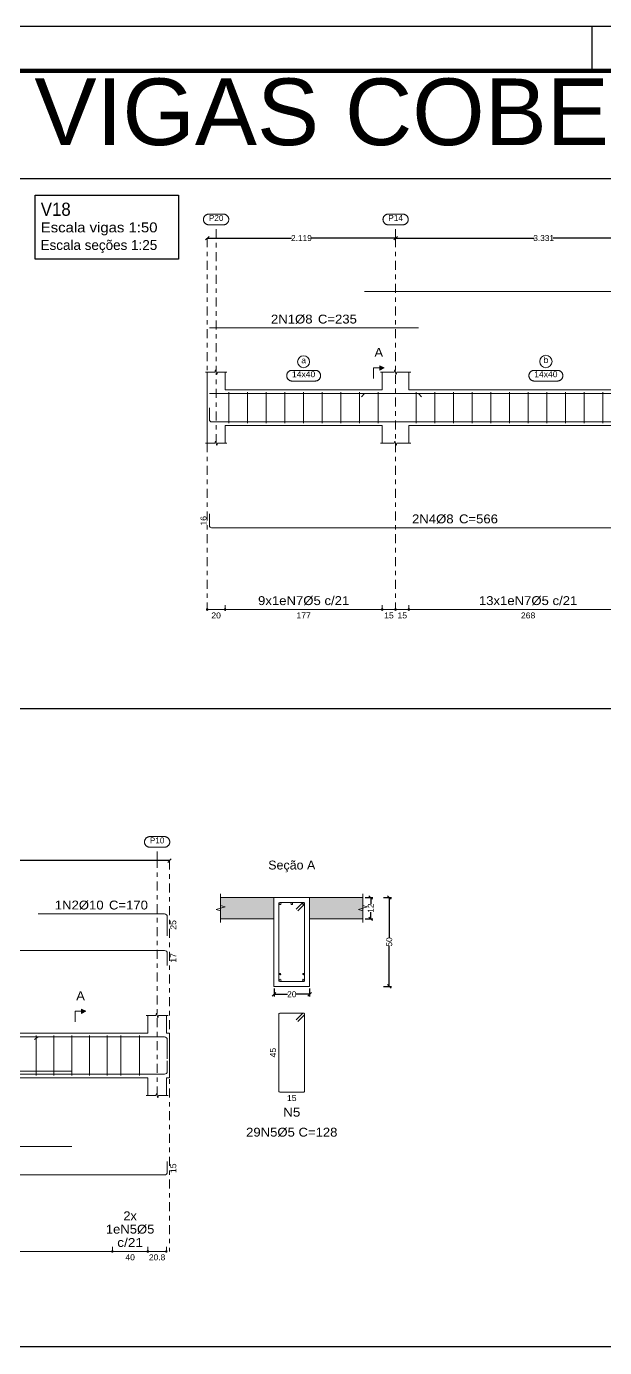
# Model space of a CAD drawing. Header units: centimetres. Extents: x 3194 to 3278, y -951 to -517.
# Drawn here: x 3228.69 to 3241.7, y -921.48 to -891.76 of the extents above; entities that cross this region are included whole.
import ezdxf
from ezdxf.enums import TextEntityAlignment as Align

# ---------------------------------------------------------------- set-up
doc = ezdxf.new("R2010")
doc.units = ezdxf.units.CM
doc.linetypes.add('CYPE_RAYAPUNTO', pattern=[0.4125, 0.2025, -0.105, 0, -0.105])
for name, color, linetype, lineweight in [('ARM_LONGITUDINAL_Ø10', 33, 'Continuous', 9), ('ARM_LONGITUDINAL_Ø12_5', 34, 'Continuous', 9), ('ARM_LONGITUDINAL_Ø8', 32, 'Continuous', 9), ('ARM_TRANSVERSAL_Ø5', 120, 'Continuous', 9), ('ELE_ARM_TRANS_TXT_EST', 7, 'Continuous', 9), ('ELE_CONT_NOS', 7, 'Continuous', 9), ('ELE_CONT_VIG_CONCRETO', 7, 'Continuous', 9), ('ELE_COT_COMPRIMENTO_PROJETADO', 8, 'Continuous', 0), ('ELE_COT_COT_ANCORAGENS', 8, 'Continuous', 0), ('ELE_COT_COT_EST', 8, 'Continuous', 0), ('ELE_COT_COT_LIN_APOIOS', 8, 'CYPE_RAYAPUNTO', 0), ('ELE_COT_TEXTOS_ESTRIBOS', 8, 'Continuous', 0), ('ELE_REF_COT_LIN_AUX_COTA', 8, 'CYPE_RAYAPUNTO', 9), ('ELE_REF_LINHAS_MARCAS_PLANTA', 8, 'Continuous', 9), ('ELE_REF_MARCAS_PLANTA', 8, 'Continuous', 9), ('ELE_REF_REF_ESCALA', 3, 'Continuous', 9), ('ELE_REF_REF_NOME', 8, 'Continuous', 9), ('ELE_REF_REF_REFERENCIA', 8, 'Continuous', 9), ('ELE_REF_TEXTO_REF_NOME', 8, 'Continuous', 9), ('ELE_REF_TEXTO_REF_REFERENCIA', 8, 'Continuous', 9), ('POR_ARM_LONG_ARM_TEXTOS', 7, 'Continuous', 9), ('POR_ARM_LONG_TXT_COMP', 7, 'Continuous', 9), ('SEC_CONT_LAJES_CORTE', 8, 'Continuous', 9), ('SEC_CONT_VIG_CONCRETO_CORTE', 7, 'Continuous', 9), ('SEC_COTAS_SEC_DIM_VIGA', 8, 'Continuous', 0), ('SEC_COTAS_TEXTOS_DETALHE_ESTRIBOS', 8, 'Continuous', 0), ('SEC_REF_TXT_NOMES', 2, 'Continuous', 9), ('SEC_REF_TXT_POSICOES_ARM_ESTRIBOS', 7, 'Continuous', 9)]:
    doc.layers.add(name, color=color, linetype=linetype, lineweight=lineweight)
doc.layers.add('ARQ-FOLHA', color=7, linetype='Continuous')
doc.layers.add('COTA CYPE', color=31, linetype='Continuous')
doc.styles.add('CYPETXT', font='arial.ttf', dxfattribs={"height": 0.2})
doc.styles.add('CYPETXT_0.2', font='arial.ttf', dxfattribs={"height": 0.133333})
doc.styles.add('TQS_ARIAL', font='arial.ttf')
doc.dimstyles.new('cype_oblique', dxfattribs={"dimtxt": 0.18, "dimasz": 0.18, "dimexe": 0.05, "dimexo": 0.05, "dimgap": 0, "dimtad": 0, "dimdec": 4, "dimzin": 0, "dimdsep": 46, "dimtxsty": 'CYPETXT_0.2', "dimblk": 'OBLIQUE', "dimtsz": 0.04, "dimcen": 0.09, "dimadec": 0, "dimazin": 0, "dimtfac": 1, "dimtdec": 4, "dimtofl": 0, "dimtmove": 2, "dimatfit": 3, "dimfxl": 1, "dimtolj": 1, "dimtzin": 0, "dimarcsym": 0})

# ---------------------------------------------------------------- blocks, each defined once
blk = doc.blocks.new('*D1571')
at = {"layer": 'Defpoints', "color": 0, "transparency": 16777216}
for p in [(3232.756, -896.526), (3232.756, -896.526), (3236.994, -896.526)]:
    blk.add_point(p, dxfattribs=at)
at = {"layer": 'ELE_COT_COMPRIMENTO_PROJETADO', "color": 0, "lineweight": -2, "transparency": 16777216}
for p, q in [((3232.716, -896.566), (3232.796, -896.486)), ((3232.756, -896.526), (3234.649, -896.526)), ((3236.994, -896.526), (3235.101, -896.526)), ((3236.954, -896.566), (3237.034, -896.486))]:
    blk.add_line(p, q, dxfattribs=at)
at = {"layer": 'ELE_COT_COMPRIMENTO_PROJETADO', "color": 0, "transparency": 16777216, "insert": (3234.875, -896.526), "char_height": 0.1333, "attachment_point": 5, "style": 'CYPETXT_0.2'}
blk.add_mtext('\\A1;2.119', dxfattribs=at)
blk = doc.blocks.new('_OBLIQUE')
at = {"color": 0, "linetype": 'ByBlock'}
blk.add_line((-0.5, -0.5), (0.5, 0.5), dxfattribs=at)
blk = doc.blocks.new('*D1572')
at = {"layer": 'Defpoints', "color": 0, "transparency": 16777216}
for p in [(3236.994, -896.526), (3236.994, -896.526), (3243.656, -896.526)]:
    blk.add_point(p, dxfattribs=at)
at = {"layer": 'ELE_COT_COMPRIMENTO_PROJETADO', "color": 0, "lineweight": -2, "transparency": 16777216}
for p, q in [((3236.954, -896.566), (3237.034, -896.486)), ((3236.994, -896.526), (3240.113, -896.526)), ((3243.656, -896.526), (3240.537, -896.526)), ((3243.616, -896.566), (3243.696, -896.486))]:
    blk.add_line(p, q, dxfattribs=at)
at = {"layer": 'ELE_COT_COMPRIMENTO_PROJETADO', "color": 0, "transparency": 16777216, "insert": (3240.325, -896.526), "char_height": 0.1333, "attachment_point": 5, "style": 'CYPETXT_0.2'}
blk.add_mtext('\\A1;3.331', dxfattribs=at)
blk = doc.blocks.new('*D1502')
at = {"layer": 'Defpoints', "color": 0, "transparency": 16777216}
for p in [(3234.258, -913.359), (3235.058, -913.359), (3235.058, -913.537)]:
    blk.add_point(p, dxfattribs=at)
at = {"layer": 'SEC_COTAS_SEC_DIM_VIGA', "color": 0, "lineweight": -2, "transparency": 16777216}
for p, q in [((3234.218, -913.577), (3234.298, -913.497)), ((3234.258, -913.409), (3234.258, -913.587)), ((3234.258, -913.537), (3234.561, -913.537)), ((3235.058, -913.537), (3234.754, -913.537)), ((3235.018, -913.577), (3235.098, -913.497)), ((3235.058, -913.409), (3235.058, -913.587))]:
    blk.add_line(p, q, dxfattribs=at)
at = {"layer": 'SEC_COTAS_SEC_DIM_VIGA', "color": 0, "transparency": 16777216, "insert": (3234.658, -913.537), "char_height": 0.1333, "attachment_point": 5, "style": 'CYPETXT_0.2'}
blk.add_mtext('\\A1;20', dxfattribs=at)
blk = doc.blocks.new('*D1503')
at = {"layer": 'Defpoints', "color": 0, "transparency": 16777216}
for p in [(3236.258, -911.359), (3236.435, -911.359), (3236.258, -911.839)]:
    blk.add_point(p, dxfattribs=at)
at = {"layer": 'SEC_COTAS_SEC_DIM_VIGA', "color": 0, "lineweight": -2, "transparency": 16777216}
for p, q in [((3236.308, -911.359), (3236.485, -911.359)), ((3236.475, -911.399), (3236.395, -911.319)), ((3236.435, -911.359), (3236.435, -911.511)), ((3236.475, -911.879), (3236.395, -911.799)), ((3236.435, -911.839), (3236.435, -911.688)), ((3236.308, -911.839), (3236.485, -911.839))]:
    blk.add_line(p, q, dxfattribs=at)
at = {"layer": 'SEC_COTAS_SEC_DIM_VIGA', "color": 0, "transparency": 16777216, "insert": (3236.435, -911.599), "char_height": 0.1333, "attachment_point": 5, "rotation": 90, "style": 'CYPETXT_0.2'}
blk.add_mtext('\\A1;12', dxfattribs=at)
blk = doc.blocks.new('*D1504')
at = {"layer": 'Defpoints', "color": 0, "transparency": 16777216}
for p in [(3236.674, -911.359), (3236.851, -911.359), (3236.674, -913.359)]:
    blk.add_point(p, dxfattribs=at)
at = {"layer": 'SEC_COTAS_SEC_DIM_VIGA', "color": 0, "lineweight": -2, "transparency": 16777216}
for p, q in [((3236.724, -911.359), (3236.901, -911.359)), ((3236.891, -911.399), (3236.811, -911.319)), ((3236.851, -911.359), (3236.851, -912.264)), ((3236.851, -913.359), (3236.851, -912.455)), ((3236.724, -913.359), (3236.901, -913.359)), ((3236.891, -913.399), (3236.811, -913.319))]:
    blk.add_line(p, q, dxfattribs=at)
at = {"layer": 'SEC_COTAS_SEC_DIM_VIGA', "color": 0, "transparency": 16777216, "insert": (3236.851, -912.359), "char_height": 0.1333, "attachment_point": 5, "rotation": 90, "style": 'CYPETXT_0.2'}
blk.add_mtext('\\A1;50', dxfattribs=at)
blk = doc.blocks.new('*D1505')
at = {"layer": 'Defpoints', "color": 0, "transparency": 16777216}
for p in [(3219.386, -910.529), (3219.386, -910.529), (3231.908, -910.529)]:
    blk.add_point(p, dxfattribs=at)
at = {"layer": 'ELE_COT_COMPRIMENTO_PROJETADO', "color": 0, "lineweight": -2, "transparency": 16777216}
for p, q in [((3219.346, -910.569), (3219.426, -910.489)), ((3219.386, -910.529), (3225.434, -910.529)), ((3231.908, -910.529), (3225.859, -910.529)), ((3231.868, -910.569), (3231.948, -910.489))]:
    blk.add_line(p, q, dxfattribs=at)
at = {"layer": 'ELE_COT_COMPRIMENTO_PROJETADO', "color": 0, "transparency": 16777216, "insert": (3225.647, -910.529), "char_height": 0.1333, "attachment_point": 5, "style": 'CYPETXT_0.2'}
blk.add_mtext('\\A1;6.261', dxfattribs=at)
blk = doc.blocks.new('FOLHA A1')
at = {"layer": 'ARQ-FOLHA'}
for p, q in [((841, 0), (0, 0)), ((471, -10), (471, 0))]:
    blk.add_line(p, q, dxfattribs=at)
at = {"layer": 'ARQ-FOLHA', "const_width": 1}
blk.add_lwpolyline([(25, -10), (25, -584), (831, -584), (831, -10), (25, -10)], dxfattribs=at)

msp = doc.modelspace()

# ---------------------------------------------------------------- hatches: boundary and pattern name
at = {"layer": 'ELE_REF_LINHAS_MARCAS_PLANTA'}
for points in [[(3236.6389, -899.49401), (3236.6389, -899.39801), (3236.7349, -899.44601)], [(3229.92961, -913.96807), (3229.92961, -913.87207), (3230.02561, -913.92007)]]:
    msp.add_hatch(color=256, dxfattribs=at).paths.add_polyline_path(points)
at = {"layer": 'SEC_CONT_LAJES_CORTE', "true_color": 0xdad7d3}
for points in [[(3233.05758, -911.35928), (3234.25758, -911.35928), (3234.25758, -911.83928), (3233.05758, -911.83928)], [(3236.25758, -911.35928), (3235.05758, -911.35928), (3235.05758, -911.83928), (3236.25758, -911.83928)]]:
    msp.add_hatch(color=254, dxfattribs=at).paths.add_polyline_path(points)

# ---------------------------------------------------------------- linework, layer by layer
for p, q in [((3196.8194, -895.1876), (3259.9194, -895.1876)), ((3259.9194, -907.11283), (3196.8194, -907.11283)), ((3196.8194, -921.46367), (3259.9194, -921.46367))]:
    msp.add_line(p, q)
at = {"layer": 'ARM_LONGITUDINAL_Ø10'}
msp.add_line((3228.95049, -914.49707), (3228.86895, -914.55497), dxfattribs=at)
for points in [[(3231.85757, -912.2222), (3231.85757, -911.78928), (3231.853, -911.76632), (3231.83999, -911.74685), (3231.82053, -911.73385), (3231.79757, -911.72928), (3228.95049, -911.72928)], [(3231.85757, -912.88546), (3231.85757, -912.61203), (3231.853, -912.58907), (3231.83999, -912.5696), (3231.82053, -912.55659), (3231.79757, -912.55203), (3219.49608, -912.55203), (3219.47312, -912.55659), (3219.45365, -912.5696), (3219.44064, -912.58907), (3219.43608, -912.61203), (3219.43608, -913.15203)], [(3231.85757, -914.83051), (3231.85757, -914.55707), (3231.853, -914.53411), (3231.83999, -914.51465), (3231.82053, -914.50164), (3231.79757, -914.49707), (3219.49608, -914.49707), (3219.47312, -914.50164), (3219.45365, -914.51465), (3219.44064, -914.53411), (3219.43608, -914.55707), (3219.43608, -915.09707)], [(3231.85757, -914.99), (3231.85757, -914.55707), (3231.853, -914.53411), (3231.83999, -914.51465), (3231.82053, -914.50164), (3231.79757, -914.49707), (3228.95049, -914.49707)], [(3231.85757, -915.03307), (3231.85757, -915.27307), (3231.853, -915.29603), (3231.83999, -915.3155), (3231.82053, -915.32851), (3231.79757, -915.33307), (3219.49608, -915.33307), (3219.47312, -915.32851), (3219.45365, -915.3155), (3219.44064, -915.29603), (3219.43608, -915.27307), (3219.43608, -915.03307)], [(3231.85757, -917.30007), (3231.85757, -917.54007), (3231.853, -917.56303), (3231.83999, -917.5825), (3231.82053, -917.59551), (3231.79757, -917.60007), (3219.49608, -917.60007), (3219.47312, -917.59551), (3219.45365, -917.5825), (3219.44064, -917.56303), (3219.43608, -917.54007), (3219.43608, -917.30007)]]:
    msp.add_lwpolyline(points, dxfattribs=at)
for centre in [(3234.39758, -911.49928), (3234.65758, -911.49928), (3234.91758, -911.49928), (3234.39758, -913.21928), (3234.91758, -913.21928)]:
    msp.add_circle(centre, 0.02, dxfattribs=at)
at = {"layer": 'ARM_LONGITUDINAL_Ø12_5'}
msp.add_line((3236.29581, -900.02301), (3236.2251, -900.09372), dxfattribs=at)
for points in [[(3253.69581, -897.72588), (3236.29581, -897.72588)], [(3253.69581, -900.02301), (3236.29581, -900.02301)]]:
    msp.add_lwpolyline(points, dxfattribs=at)
at = {"layer": 'ARM_LONGITUDINAL_Ø8'}
msp.add_line((3237.50581, -900.02301), (3237.57652, -900.09372), dxfattribs=at)
for points in [[(3232.80581, -898.54726), (3237.50581, -898.54726)], [(3232.80581, -900.02301), (3237.50581, -900.02301)], [(3232.80581, -900.34472), (3232.80581, -900.61101), (3232.80947, -900.62938), (3232.81987, -900.64495), (3232.83544, -900.65535), (3232.85381, -900.65901), (3243.80581, -900.65901)], [(3232.80581, -902.72784), (3232.80581, -902.99413), (3232.80947, -903.01249), (3232.81987, -903.02807), (3232.83544, -903.03847), (3232.85381, -903.04213), (3243.80581, -903.04213)], [(3221.70651, -915.26707), (3229.70651, -915.26707)], [(3221.70651, -916.96007), (3229.70651, -916.96007)]]:
    msp.add_lwpolyline(points, dxfattribs=at)
for centre in [(3234.39358, -913.08328), (3234.92158, -913.08328)]:
    msp.add_circle(centre, 0.016, dxfattribs=at)
at = {"layer": 'ARM_TRANSVERSAL_Ø5'}
for p, q in [((3233.2449, -899.99101), (3233.2449, -900.69101)), ((3233.6649, -899.99101), (3233.6649, -900.69101)), ((3234.0849, -899.99101), (3234.0849, -900.69101)), ((3234.5049, -899.99101), (3234.5049, -900.69101)), ((3234.9249, -899.99101), (3234.9249, -900.69101)), ((3235.3449, -899.99101), (3235.3449, -900.69101)), ((3235.7649, -899.99101), (3235.7649, -900.69101)), ((3236.1849, -899.99101), (3236.1849, -900.69101)), ((3236.6049, -899.99101), (3236.6049, -900.69101)), ((3237.4549, -899.99101), (3237.4549, -900.69101)), ((3237.8749, -899.99101), (3237.8749, -900.69101)), ((3238.2949, -899.99101), (3238.2949, -900.69101)), ((3238.7149, -899.99101), (3238.7149, -900.69101)), ((3239.1349, -899.99101), (3239.1349, -900.69101)), ((3239.5549, -899.99101), (3239.5549, -900.69101)), ((3239.9749, -899.99101), (3239.9749, -900.69101)), ((3240.3949, -899.99101), (3240.3949, -900.69101)), ((3240.8149, -899.99101), (3240.8149, -900.69101)), ((3241.2349, -899.99101), (3241.2349, -900.69101)), ((3241.6549, -899.99101), (3241.6549, -900.69101)), ((3228.90651, -914.46507), (3228.90651, -915.36507)), ((3229.30651, -914.46507), (3229.30651, -915.36507)), ((3229.70651, -914.46507), (3229.70651, -915.36507)), ((3230.10651, -914.46507), (3230.10651, -915.36507)), ((3230.50651, -914.46507), (3230.50651, -915.36507)), ((3230.81074, -914.46507), (3230.81074, -915.36507)), ((3231.23074, -914.46507), (3231.23074, -915.36507))]:
    msp.add_line(p, q, dxfattribs=at)
for points in [[(3234.79737, -911.66191), (3234.93879, -911.52049), (3234.94252, -911.51595), (3234.94529, -911.51076), (3234.947, -911.50513), (3234.94758, -911.49928), (3234.947, -911.49343), (3234.94529, -911.4878), (3234.94252, -911.48261), (3234.93879, -911.47807), (3234.93424, -911.47434), (3234.92906, -911.47156), (3234.92343, -911.46986), (3234.91758, -911.46928), (3234.39758, -911.46928), (3234.38609, -911.47156), (3234.37636, -911.47807), (3234.36986, -911.4878), (3234.36758, -911.49928), (3234.36758, -913.21928), (3234.36986, -913.23076), (3234.37636, -913.24049), (3234.38609, -913.247), (3234.39758, -913.24928), (3234.91758, -913.24928), (3234.92906, -913.247), (3234.93879, -913.24049), (3234.94529, -913.23076), (3234.94758, -913.21928), (3234.94758, -911.49928), (3234.947, -911.49343), (3234.94529, -911.4878), (3234.94252, -911.48261), (3234.93879, -911.47807), (3234.93424, -911.47434), (3234.92906, -911.47156), (3234.92343, -911.46986), (3234.91758, -911.46928), (3234.91288, -911.46965), (3234.9083, -911.47075), (3234.90396, -911.47255), (3234.89994, -911.47501), (3234.89636, -911.47807), (3234.75494, -911.61949)], [(3234.79737, -914.15125), (3234.93879, -914.00983), (3234.94252, -914.00528), (3234.94529, -914.00009), (3234.947, -913.99447), (3234.94758, -913.98861), (3234.947, -913.98276), (3234.94529, -913.97713), (3234.94252, -913.97195), (3234.93879, -913.9674), (3234.93424, -913.96367), (3234.92906, -913.9609), (3234.92343, -913.95919), (3234.91758, -913.95861), (3234.39758, -913.95861), (3234.38609, -913.9609), (3234.37636, -913.9674), (3234.36986, -913.97713), (3234.36758, -913.98861), (3234.36758, -915.70861), (3234.36986, -915.72009), (3234.37636, -915.72983), (3234.38609, -915.73633), (3234.39758, -915.73861), (3234.91758, -915.73861), (3234.92906, -915.73633), (3234.93879, -915.72983), (3234.94529, -915.72009), (3234.94758, -915.70861), (3234.94758, -913.98861), (3234.947, -913.98276), (3234.94529, -913.97713), (3234.94252, -913.97195), (3234.93879, -913.9674), (3234.93424, -913.96367), (3234.92906, -913.9609), (3234.92343, -913.95919), (3234.91758, -913.95861), (3234.91288, -913.95898), (3234.9083, -913.96008), (3234.90396, -913.96188), (3234.89994, -913.96434), (3234.89636, -913.9674), (3234.75494, -914.10882)]]:
    msp.add_lwpolyline(points, dxfattribs=at)
at = {"layer": 'COTA CYPE'}
msp.add_lwpolyline([(3228.88506, -895.55813), (3232.11147, -895.55813), (3232.11147, -897.00161), (3228.88506, -897.00161)], close=True, dxfattribs=at)
at = {"layer": 'ELE_CONT_NOS'}
for p, q in [((3232.75581, -899.94101), (3232.75581, -899.54101)), ((3233.15581, -899.94101), (3233.15581, -899.54101)), ((3236.694, -899.94101), (3236.694, -899.54101)), ((3237.294, -899.94101), (3237.294, -899.54101)), ((3232.75581, -900.74101), (3232.75581, -901.14101)), ((3233.15581, -900.74101), (3233.15581, -901.14101)), ((3236.694, -900.74101), (3236.694, -901.14101)), ((3237.294, -900.74101), (3237.294, -901.14101)), ((3231.42074, -914.41507), (3231.42074, -914.01507)), ((3231.83587, -914.41507), (3231.83587, -914.01507)), ((3231.42074, -915.41507), (3231.42074, -915.81507)), ((3231.83587, -915.41507), (3231.83587, -915.81507))]:
    msp.add_line(p, q, dxfattribs=at)
for points in [[(3232.71581, -899.54101), (3232.92581, -899.54101), (3232.94081, -899.49101), (3232.97081, -899.59101), (3232.98581, -899.54101), (3233.19581, -899.54101)], [(3236.654, -899.54101), (3236.964, -899.54101), (3236.979, -899.49101), (3237.009, -899.59101), (3237.024, -899.54101), (3237.334, -899.54101)], [(3232.75581, -899.94101), (3232.75581, -900.74101)], [(3232.71581, -901.14101), (3232.92581, -901.14101), (3232.94081, -901.09101), (3232.97081, -901.19101), (3232.98581, -901.14101), (3233.19581, -901.14101)], [(3236.654, -901.14101), (3236.964, -901.14101), (3236.979, -901.09101), (3237.009, -901.19101), (3237.024, -901.14101), (3237.334, -901.14101)], [(3231.38074, -914.01507), (3231.59831, -914.01507), (3231.61331, -913.96507), (3231.64331, -914.06507), (3231.65831, -914.01507), (3231.87587, -914.01507)], [(3231.83587, -914.41507), (3231.90757, -914.41507), (3231.90757, -915.41507), (3231.83587, -915.41507)], [(3231.38074, -915.81507), (3231.59831, -915.81507), (3231.61331, -915.76507), (3231.64331, -915.86507), (3231.65831, -915.81507), (3231.87587, -915.81507)]]:
    msp.add_lwpolyline(points, dxfattribs=at)
at = {"layer": 'ELE_CONT_VIG_CONCRETO'}
for p, q in [((3233.15581, -899.94101), (3236.694, -899.94101)), ((3237.294, -899.94101), (3243.45581, -899.94101)), ((3233.15581, -900.74101), (3236.694, -900.74101)), ((3237.294, -900.74101), (3243.45581, -900.74101)), ((3219.99229, -914.41507), (3231.42074, -914.41507)), ((3219.99229, -915.41507), (3231.42074, -915.41507))]:
    msp.add_line(p, q, dxfattribs=at)
at = {"layer": 'ELE_COT_COT_EST'}
for p, q in [((3232.75581, -904.8809), (3232.75581, -904.7809)), ((3233.15581, -904.8809), (3233.15581, -904.7809)), ((3236.694, -904.8809), (3236.694, -904.7809)), ((3236.994, -904.8809), (3236.994, -904.7809)), ((3237.294, -904.8809), (3237.294, -904.7809)), ((3230.62074, -919.32007), (3230.62074, -919.22007)), ((3231.42074, -919.32007), (3231.42074, -919.22007))]:
    msp.add_line(p, q, dxfattribs=at)
for points in [[(3232.75581, -904.8809), (3233.15581, -904.8809), (3233.15581, -904.7809)], [(3233.15581, -904.8809), (3236.694, -904.8809), (3236.694, -904.7809)], [(3236.694, -904.8809), (3236.994, -904.8809), (3236.994, -904.7809)], [(3236.994, -904.8809), (3237.294, -904.8809), (3237.294, -904.7809)], [(3237.294, -904.8809), (3242.65581, -904.8809), (3242.65581, -904.7809)], [(3220.79229, -919.32007), (3230.62074, -919.32007), (3230.62074, -919.22007)], [(3230.62074, -919.32007), (3231.42074, -919.32007), (3231.42074, -919.22007)], [(3231.42074, -919.32007), (3231.83587, -919.32007), (3231.83587, -919.22007)]]:
    msp.add_lwpolyline(points, dxfattribs=at)
for centre in [(3232.75581, -904.8809), (3233.15581, -904.8809), (3233.15581, -904.8809), (3236.694, -904.8809), (3236.694, -904.8809), (3236.994, -904.8809), (3236.994, -904.8809), (3237.294, -904.8809), (3237.294, -904.8809), (3230.62074, -919.32007), (3230.62074, -919.32007), (3231.42074, -919.32007), (3231.42074, -919.32007), (3231.83587, -919.32007)]:
    msp.add_circle(centre, 0.02, dxfattribs=at)
at = {"layer": 'ELE_COT_COT_LIN_APOIOS'}
for p, q in [((3232.75581, -896.52588), (3232.75581, -904.8809)), ((3236.994, -896.52588), (3236.994, -904.8809)), ((3231.90757, -910.52928), (3231.90757, -919.32007))]:
    msp.add_line(p, q, dxfattribs=at)
at = {"layer": 'ELE_REF_COT_LIN_AUX_COTA'}
for p, q in [((3232.95581, -896.52588), (3232.95581, -896.22588)), ((3236.994, -896.52588), (3236.994, -896.22588)), ((3232.95581, -901.14101), (3232.95581, -896.52588)), ((3231.62831, -910.52928), (3231.62831, -910.22928)), ((3231.62831, -915.81507), (3231.62831, -910.52928))]:
    msp.add_line(p, q, dxfattribs=at)
at = {"layer": 'ELE_REF_LINHAS_MARCAS_PLANTA'}
for p, q in [((3236.4949, -899.44601), (3236.4949, -899.68601)), ((3236.4949, -899.44601), (3236.6389, -899.44601)), ((3229.78561, -913.92007), (3229.78561, -914.16007)), ((3229.78561, -913.92007), (3229.92961, -913.92007))]:
    msp.add_line(p, q, dxfattribs=at)
for points in [[(3236.6389, -899.49401), (3236.6389, -899.39801), (3236.7349, -899.44601)], [(3229.92961, -913.96807), (3229.92961, -913.87207), (3230.02561, -913.92007)]]:
    msp.add_lwpolyline(points, close=True, dxfattribs=at)
at = {"layer": 'ELE_REF_REF_NOME'}
for points in [[(3235.1869, -899.50101), (3235.19492, -899.50128), (3235.2029, -899.50208), (3235.21081, -899.50341), (3235.21861, -899.50527), (3235.22627, -899.50765), (3235.23375, -899.51053), (3235.24103, -899.51391), (3235.24806, -899.51776), (3235.25482, -899.52208), (3235.26127, -899.52683), (3235.2674, -899.53201), (3235.27316, -899.53759), (3235.27854, -899.54353), (3235.28351, -899.54983), (3235.28805, -899.55644), (3235.29214, -899.56334), (3235.29576, -899.5705), (3235.29889, -899.57788), (3235.30152, -899.58546), (3235.30364, -899.59319), (3235.30523, -899.60105), (3235.3063, -899.609), (3235.30684, -899.617), (3235.30684, -899.62502), (3235.3063, -899.63302), (3235.30523, -899.64097), (3235.30364, -899.64883), (3235.30152, -899.65656), (3235.29889, -899.66414), (3235.29576, -899.67152), (3235.29214, -899.67868), (3235.28805, -899.68558), (3235.28351, -899.69219), (3235.27854, -899.69848), (3235.27316, -899.70443), (3235.2674, -899.71001), (3235.26127, -899.71518), (3235.25482, -899.71994), (3235.24806, -899.72426), (3235.24103, -899.72811), (3235.23375, -899.73149), (3235.22627, -899.73437), (3235.21861, -899.73674), (3235.21081, -899.7386), (3235.2029, -899.73994), (3235.19492, -899.74074), (3235.1869, -899.74101), (3234.6629, -899.74101), (3234.65489, -899.74074), (3234.64691, -899.73994), (3234.639, -899.7386), (3234.6312, -899.73674), (3234.62354, -899.73437), (3234.61606, -899.73149), (3234.60878, -899.72811), (3234.60175, -899.72426), (3234.59499, -899.71994), (3234.58853, -899.71518), (3234.58241, -899.71001), (3234.57665, -899.70443), (3234.57127, -899.69848), (3234.5663, -899.69219), (3234.56176, -899.68558), (3234.55767, -899.67868), (3234.55405, -899.67152), (3234.55092, -899.66414), (3234.54829, -899.65656), (3234.54617, -899.64883), (3234.54458, -899.64097), (3234.54351, -899.63302), (3234.54297, -899.62502), (3234.54297, -899.617), (3234.54351, -899.609), (3234.54458, -899.60105), (3234.54617, -899.59319), (3234.54829, -899.58546), (3234.55092, -899.57788), (3234.55405, -899.5705), (3234.55767, -899.56334), (3234.56176, -899.55644), (3234.5663, -899.54983), (3234.57127, -899.54353), (3234.57665, -899.53759), (3234.58241, -899.53201), (3234.58853, -899.52683), (3234.59499, -899.52208), (3234.60175, -899.51776), (3234.60878, -899.51391), (3234.61606, -899.51053), (3234.62354, -899.50765), (3234.6312, -899.50527), (3234.639, -899.50341), (3234.64691, -899.50208), (3234.65489, -899.50128), (3234.6629, -899.50101), (3235.1869, -899.50101)], [(3240.6369, -899.50101), (3240.64492, -899.50128), (3240.6529, -899.50208), (3240.66081, -899.50341), (3240.66861, -899.50527), (3240.67627, -899.50765), (3240.68375, -899.51053), (3240.69103, -899.51391), (3240.69806, -899.51776), (3240.70482, -899.52208), (3240.71127, -899.52683), (3240.7174, -899.53201), (3240.72316, -899.53759), (3240.72854, -899.54353), (3240.73351, -899.54983), (3240.73805, -899.55644), (3240.74214, -899.56334), (3240.74576, -899.5705), (3240.74889, -899.57788), (3240.75152, -899.58546), (3240.75364, -899.59319), (3240.75523, -899.60105), (3240.7563, -899.609), (3240.75684, -899.617), (3240.75684, -899.62502), (3240.7563, -899.63302), (3240.75523, -899.64097), (3240.75364, -899.64883), (3240.75152, -899.65656), (3240.74889, -899.66414), (3240.74576, -899.67152), (3240.74214, -899.67868), (3240.73805, -899.68558), (3240.73351, -899.69219), (3240.72854, -899.69848), (3240.72316, -899.70443), (3240.7174, -899.71001), (3240.71127, -899.71518), (3240.70482, -899.71994), (3240.69806, -899.72426), (3240.69103, -899.72811), (3240.68375, -899.73149), (3240.67627, -899.73437), (3240.66861, -899.73674), (3240.66081, -899.7386), (3240.6529, -899.73994), (3240.64492, -899.74074), (3240.6369, -899.74101), (3240.1129, -899.74101), (3240.10489, -899.74074), (3240.09691, -899.73994), (3240.089, -899.7386), (3240.0812, -899.73674), (3240.07354, -899.73437), (3240.06606, -899.73149), (3240.05878, -899.72811), (3240.05175, -899.72426), (3240.04499, -899.71994), (3240.03853, -899.71518), (3240.03241, -899.71001), (3240.02665, -899.70443), (3240.02127, -899.69848), (3240.0163, -899.69219), (3240.01176, -899.68558), (3240.00767, -899.67868), (3240.00405, -899.67152), (3240.00092, -899.66414), (3239.99829, -899.65656), (3239.99617, -899.64883), (3239.99458, -899.64097), (3239.99351, -899.63302), (3239.99297, -899.62502), (3239.99297, -899.617), (3239.99351, -899.609), (3239.99458, -899.60105), (3239.99617, -899.59319), (3239.99829, -899.58546), (3240.00092, -899.57788), (3240.00405, -899.5705), (3240.00767, -899.56334), (3240.01176, -899.55644), (3240.0163, -899.54983), (3240.02127, -899.54353), (3240.02665, -899.53759), (3240.03241, -899.53201), (3240.03853, -899.52683), (3240.04499, -899.52208), (3240.05175, -899.51776), (3240.05878, -899.51391), (3240.06606, -899.51053), (3240.07354, -899.50765), (3240.0812, -899.50527), (3240.089, -899.50341), (3240.09691, -899.50208), (3240.10489, -899.50128), (3240.1129, -899.50101), (3240.6369, -899.50101)]]:
    msp.add_lwpolyline(points, close=True, dxfattribs=at)
for centre, radius in [((3234.9249, -899.3063), 0.13471), ((3240.3749, -899.30168), 0.13933)]:
    msp.add_circle(centre, radius, dxfattribs=at)
at = {"layer": 'ELE_REF_REF_REFERENCIA'}
for points in [[(3233.11981, -895.98588), (3233.12783, -895.98614), (3233.13581, -895.98695), (3233.14372, -895.98828), (3233.15152, -895.99014), (3233.15918, -895.99252), (3233.16666, -895.9954), (3233.17393, -895.99877), (3233.18097, -896.00263), (3233.18773, -896.00694), (3233.19418, -896.0117), (3233.20031, -896.01688), (3233.20607, -896.02245), (3233.21145, -896.0284), (3233.21642, -896.03469), (3233.22096, -896.04131), (3233.22505, -896.04821), (3233.22866, -896.05536), (3233.2318, -896.06275), (3233.23443, -896.07032), (3233.23654, -896.07806), (3233.23814, -896.08592), (3233.23921, -896.09386), (3233.23975, -896.10187), (3233.23975, -896.10989), (3233.23921, -896.11789), (3233.23814, -896.12584), (3233.23654, -896.13369), (3233.23443, -896.14143), (3233.2318, -896.149), (3233.22866, -896.15639), (3233.22505, -896.16355), (3233.22096, -896.17045), (3233.21642, -896.17706), (3233.21145, -896.18335), (3233.20607, -896.1893), (3233.20031, -896.19487), (3233.19418, -896.20005), (3233.18773, -896.20481), (3233.18097, -896.20912), (3233.17393, -896.21298), (3233.16666, -896.21635), (3233.15918, -896.21924), (3233.15152, -896.22161), (3233.14372, -896.22347), (3233.13581, -896.22481), (3233.12783, -896.22561), (3233.11981, -896.22588), (3232.79181, -896.22588), (3232.7838, -896.22561), (3232.77582, -896.22481), (3232.76791, -896.22347), (3232.76011, -896.22161), (3232.75245, -896.21924), (3232.74497, -896.21635), (3232.73769, -896.21298), (3232.73066, -896.20912), (3232.7239, -896.20481), (3232.71744, -896.20005), (3232.71132, -896.19487), (3232.70555, -896.1893), (3232.70018, -896.18335), (3232.69521, -896.17706), (3232.69067, -896.17045), (3232.68658, -896.16355), (3232.68296, -896.15639), (3232.67983, -896.149), (3232.6772, -896.14143), (3232.67508, -896.13369), (3232.67349, -896.12584), (3232.67242, -896.11789), (3232.67188, -896.10989), (3232.67188, -896.10187), (3232.67242, -896.09386), (3232.67349, -896.08592), (3232.67508, -896.07806), (3232.6772, -896.07032), (3232.67983, -896.06275), (3232.68296, -896.05536), (3232.68658, -896.04821), (3232.69067, -896.04131), (3232.69521, -896.03469), (3232.70018, -896.0284), (3232.70555, -896.02245), (3232.71132, -896.01688), (3232.71744, -896.0117), (3232.7239, -896.00694), (3232.73066, -896.00263), (3232.73769, -895.99877), (3232.74497, -895.9954), (3232.75245, -895.99252), (3232.76011, -895.99014), (3232.76791, -895.98828), (3232.77582, -895.98695), (3232.7838, -895.98614), (3232.79181, -895.98588), (3233.11981, -895.98588)], [(3237.158, -895.98588), (3237.16601, -895.98614), (3237.17399, -895.98695), (3237.1819, -895.98828), (3237.1897, -895.99014), (3237.19736, -895.99252), (3237.20484, -895.9954), (3237.21212, -895.99877), (3237.21915, -896.00263), (3237.22591, -896.00694), (3237.23237, -896.0117), (3237.23849, -896.01688), (3237.24425, -896.02245), (3237.24963, -896.0284), (3237.2546, -896.03469), (3237.25914, -896.04131), (3237.26323, -896.04821), (3237.26685, -896.05536), (3237.26998, -896.06275), (3237.27261, -896.07032), (3237.27473, -896.07806), (3237.27632, -896.08592), (3237.27739, -896.09386), (3237.27793, -896.10187), (3237.27793, -896.10989), (3237.27739, -896.11789), (3237.27632, -896.12584), (3237.27473, -896.13369), (3237.27261, -896.14143), (3237.26998, -896.149), (3237.26685, -896.15639), (3237.26323, -896.16355), (3237.25914, -896.17045), (3237.2546, -896.17706), (3237.24963, -896.18335), (3237.24425, -896.1893), (3237.23849, -896.19487), (3237.23237, -896.20005), (3237.22591, -896.20481), (3237.21915, -896.20912), (3237.21212, -896.21298), (3237.20484, -896.21635), (3237.19736, -896.21924), (3237.1897, -896.22161), (3237.1819, -896.22347), (3237.17399, -896.22481), (3237.16601, -896.22561), (3237.158, -896.22588), (3236.83, -896.22588), (3236.82198, -896.22561), (3236.814, -896.22481), (3236.80609, -896.22347), (3236.79829, -896.22161), (3236.79063, -896.21924), (3236.78315, -896.21635), (3236.77587, -896.21298), (3236.76884, -896.20912), (3236.76208, -896.20481), (3236.75563, -896.20005), (3236.7495, -896.19487), (3236.74374, -896.1893), (3236.73836, -896.18335), (3236.73339, -896.17706), (3236.72885, -896.17045), (3236.72476, -896.16355), (3236.72114, -896.15639), (3236.71801, -896.149), (3236.71538, -896.14143), (3236.71326, -896.13369), (3236.71167, -896.12584), (3236.7106, -896.11789), (3236.71006, -896.10989), (3236.71006, -896.10187), (3236.7106, -896.09386), (3236.71167, -896.08592), (3236.71326, -896.07806), (3236.71538, -896.07032), (3236.71801, -896.06275), (3236.72114, -896.05536), (3236.72476, -896.04821), (3236.72885, -896.04131), (3236.73339, -896.03469), (3236.73836, -896.0284), (3236.74374, -896.02245), (3236.7495, -896.01688), (3236.75563, -896.0117), (3236.76208, -896.00694), (3236.76884, -896.00263), (3236.77587, -895.99877), (3236.78315, -895.9954), (3236.79063, -895.99252), (3236.79829, -895.99014), (3236.80609, -895.98828), (3236.814, -895.98695), (3236.82198, -895.98614), (3236.83, -895.98588), (3237.158, -895.98588)], [(3231.79231, -909.98928), (3231.80032, -909.98955), (3231.8083, -909.99035), (3231.81621, -909.99168), (3231.82401, -909.99354), (3231.83167, -909.99592), (3231.83915, -909.9988), (3231.84643, -910.00218), (3231.85346, -910.00603), (3231.86022, -910.01035), (3231.86668, -910.0151), (3231.8728, -910.02028), (3231.87857, -910.02586), (3231.88394, -910.0318), (3231.88892, -910.0381), (3231.89345, -910.04471), (3231.89754, -910.05161), (3231.90116, -910.05877), (3231.90429, -910.06615), (3231.90692, -910.07373), (3231.90904, -910.08146), (3231.91064, -910.08932), (3231.9117, -910.09727), (3231.91224, -910.10527), (3231.91224, -910.11329), (3231.9117, -910.12129), (3231.91064, -910.12924), (3231.90904, -910.1371), (3231.90692, -910.14483), (3231.90429, -910.15241), (3231.90116, -910.15979), (3231.89754, -910.16695), (3231.89345, -910.17385), (3231.88892, -910.18046), (3231.88394, -910.18676), (3231.87857, -910.1927), (3231.8728, -910.19828), (3231.86668, -910.20346), (3231.86022, -910.20821), (3231.85346, -910.21253), (3231.84643, -910.21638), (3231.83915, -910.21976), (3231.83167, -910.22264), (3231.82401, -910.22502), (3231.81621, -910.22688), (3231.8083, -910.22821), (3231.80032, -910.22901), (3231.79231, -910.22928), (3231.46431, -910.22928), (3231.45629, -910.22901), (3231.44831, -910.22821), (3231.4404, -910.22688), (3231.4326, -910.22502), (3231.42494, -910.22264), (3231.41746, -910.21976), (3231.41019, -910.21638), (3231.40315, -910.21253), (3231.39639, -910.20821), (3231.38994, -910.20346), (3231.38381, -910.19828), (3231.37805, -910.1927), (3231.37267, -910.18676), (3231.3677, -910.18046), (3231.36316, -910.17385), (3231.35907, -910.16695), (3231.35546, -910.15979), (3231.35233, -910.15241), (3231.34969, -910.14483), (3231.34758, -910.1371), (3231.34598, -910.12924), (3231.34491, -910.12129), (3231.34437, -910.11329), (3231.34437, -910.10527), (3231.34491, -910.09727), (3231.34598, -910.08932), (3231.34758, -910.08146), (3231.34969, -910.07373), (3231.35233, -910.06615), (3231.35546, -910.05877), (3231.35907, -910.05161), (3231.36316, -910.04471), (3231.3677, -910.0381), (3231.37267, -910.0318), (3231.37805, -910.02586), (3231.38381, -910.02028), (3231.38994, -910.0151), (3231.39639, -910.01035), (3231.40315, -910.00603), (3231.41019, -910.00218), (3231.41746, -909.9988), (3231.42494, -909.99592), (3231.4326, -909.99354), (3231.4404, -909.99168), (3231.44831, -909.99035), (3231.45629, -909.98955), (3231.46431, -909.98928), (3231.79231, -909.98928)]]:
    msp.add_lwpolyline(points, close=True, dxfattribs=at)
at = {"layer": 'SEC_CONT_LAJES_CORTE'}
for points in [[(3233.05758, -911.27928), (3233.05758, -911.53928), (3233.15758, -911.56928), (3232.95758, -911.62928), (3233.05758, -911.65928), (3233.05758, -911.91928)], [(3233.05758, -911.35928), (3234.25758, -911.35928), (3234.25758, -911.83928), (3233.05758, -911.83928)], [(3236.25758, -911.35928), (3235.05758, -911.35928), (3235.05758, -911.83928), (3236.25758, -911.83928)], [(3236.25758, -911.27928), (3236.25758, -911.53928), (3236.35758, -911.56928), (3236.15758, -911.62928), (3236.25758, -911.65928), (3236.25758, -911.91928)]]:
    msp.add_lwpolyline(points, dxfattribs=at)
at = {"layer": 'SEC_CONT_LAJES_CORTE', "color": 254, "true_color": 0xdad7d3}
for points in [[(3233.05758, -911.35928), (3234.25758, -911.35928), (3234.25758, -911.83928), (3233.05758, -911.83928)], [(3236.25758, -911.35928), (3235.05758, -911.35928), (3235.05758, -911.83928), (3236.25758, -911.83928)]]:
    msp.add_lwpolyline(points, close=True, dxfattribs=at)
at = {"layer": 'SEC_CONT_VIG_CONCRETO_CORTE'}
msp.add_lwpolyline([(3235.05758, -911.35928), (3234.25758, -911.35928), (3234.25758, -913.35928), (3235.05758, -913.35928), (3235.05758, -911.35928)], close=True, dxfattribs=at)

# ---------------------------------------------------------------- block references
at = {"layer": 'ARQ-FOLHA', "xscale": 0.1, "yscale": 0.1, "zscale": 0.1}
msp.add_blockref('FOLHA A1', (3194.3194, -891.76367), dxfattribs=at)

# ---------------------------------------------------------------- texts
at = {"insert": (3211.05675, -892.93458), "char_height": 1.5, "attachment_point": 1, "style": 'TQS_ARIAL'}
msp.add_mtext_dynamic_manual_height_columns('DETALHAMENTO VIGAS COBERTURA', width=72.2611045, gutter_width=12.5, heights=[0], dxfattribs=at)
at = {"layer": 'COTA CYPE', "style": 'CYPETXT', "width": 0.911221}
msp.add_text('V18', height=0.297399, dxfattribs=at).set_placement((3229.01047, -896.0249), (3229.68408, -896.0249), align=Align.FIT)
at = {"layer": 'ELE_ARM_TRANS_TXT_EST', "style": 'CYPETXT'}
for s, width, p, p2 in [('9x1eN7%%c5 c/21', 1.056929, (3233.8989, -904.7809), (3235.9509, -904.7809)), ('13x1eN7%%c5 c/21', 1.055863, (3238.8679, -904.7809), (3241.0819, -904.7809)), ('2x', 1.016644, (3230.87074, -918.62007), (3231.17074, -918.62007)), ('1eN5%%c5', 1.049339, (3230.47474, -918.92007), (3231.56674, -918.92007)), ('c/21', 1.096376, (3230.73124, -919.22007), (3231.31024, -919.22007))]:
    msp.add_text(s, height=0.2, dxfattribs=dict(at, width=width)).set_placement(p, p2, align=Align.FIT)
at = {"layer": 'ELE_COT_COT_ANCORAGENS', "style": 'CYPETXT', "width": 1.042546}
for s, p, p2 in [('16', (3232.73915, -902.99298), (3232.73915, -902.77698)), ('25', (3232.05757, -912.08374), (3232.05757, -911.86774)), ('17', (3232.05757, -912.82674), (3232.05757, -912.61074)), ('15', (3232.05757, -917.55807), (3232.05757, -917.34207))]:
    msp.add_text(s, height=0.133333, rotation=90, dxfattribs=at).set_placement(p, p2, align=Align.FIT)
at = {"layer": 'ELE_COT_TEXTOS_ESTRIBOS', "style": 'CYPETXT'}
for s, width, p, p2 in [('20', 1.042546, (3232.84781, -905.0809), (3233.06381, -905.0809)), ('177', 1.042546, (3234.7629, -905.0809), (3235.0869, -905.0809)), ('15', 1.042546, (3236.736, -905.0809), (3236.952, -905.0809)), ('15', 1.042546, (3237.036, -905.0809), (3237.252, -905.0809)), ('268', 1.042546, (3239.8129, -905.0809), (3240.1369, -905.0809)), ('40', 1.042546, (3230.91274, -919.52007), (3231.12874, -919.52007)), ('20.8', 1.015093, (3231.44431, -919.52007), (3231.81231, -919.52007))]:
    msp.add_text(s, height=0.133333, dxfattribs=dict(at, width=width)).set_placement(p, p2, align=Align.FIT)
at = {"layer": 'ELE_REF_MARCAS_PLANTA', "style": 'CYPETXT', "width": 1.044083}
for p, p2 in [((3236.5174, -899.19601), (3236.7124, -899.19601)), ((3229.80811, -913.67007), (3230.00311, -913.67007))]:
    msp.add_text('A', height=0.2, dxfattribs=at).set_placement(p, p2, align=Align.FIT)
at = {"layer": 'ELE_REF_REF_ESCALA', "style": 'CYPETXT'}
for s, width, p, p2 in [('Escala vigas 1:50', 1.075389, (3229.01047, -896.39665), (3231.63688, -896.39665)), ('Escala seções 1:25', 0.971968, (3229.0056, -896.79277), (3231.63201, -896.79277))]:
    msp.add_text(s, height=0.2230494, dxfattribs=dict(at, width=width)).set_placement(p, p2, align=Align.FIT)
at = {"layer": 'ELE_REF_TEXTO_REF_NOME', "style": 'CYPETXT'}
for s, height, width, p, p2 in [('a', 0.13333, 0.984627, (3234.8739, -899.33964), (3234.9759, -899.33964)), ('b', 0.13333, 1.139078, (3240.3159, -899.33501), (3240.4339, -899.33501)), ('14x40', 0.133333, 1.032505, (3234.6629, -899.65434), (3235.1869, -899.65434)), ('14x40', 0.133333, 1.032505, (3240.1129, -899.65434), (3240.6369, -899.65434))]:
    msp.add_text(s, height=height, dxfattribs=dict(at, width=width)).set_placement(p, p2, align=Align.FIT)
at = {"layer": 'ELE_REF_TEXTO_REF_REFERENCIA', "style": 'CYPETXT', "width": 0.989671}
for s, p, p2 in [('P20', (3232.79181, -896.13921), (3233.11981, -896.13921)), ('P14', (3236.83, -896.13921), (3237.158, -896.13921)), ('P10', (3231.46431, -910.14261), (3231.79231, -910.14261))]:
    msp.add_text(s, height=0.133333, dxfattribs=at).set_placement(p, p2, align=Align.FIT)
at = {"layer": 'POR_ARM_LONG_ARM_TEXTOS', "style": 'CYPETXT'}
for s, width, p, p2 in [('2N1%%c8', 1.057309, (3234.18931, -898.44726), (3235.12531, -898.44726)), ('2N4%%c8', 1.057309, (3237.36331, -902.94213), (3238.29931, -902.94213)), ('1N2%%c10', 1.055105, (3229.32653, -911.62928), (3230.42453, -911.62928))]:
    msp.add_text(s, height=0.2, dxfattribs=dict(at, width=width)).set_placement(p, p2, align=Align.FIT)
at = {"layer": 'POR_ARM_LONG_TXT_COMP', "style": 'CYPETXT', "width": 1.053117}
for s, p, p2 in [(' C=235', (3235.16531, -898.44726), (3236.12231, -898.44726)), (' C=566', (3238.33931, -902.94213), (3239.29631, -902.94213)), (' C=170', (3230.46453, -911.62928), (3231.42153, -911.62928))]:
    msp.add_text(s, height=0.2, dxfattribs=at).set_placement(p, p2, align=Align.FIT)
at = {"layer": 'SEC_COTAS_TEXTOS_DETALHE_ESTRIBOS', "style": 'CYPETXT', "width": 1.042546}
msp.add_text('45', height=0.133333, rotation=90, dxfattribs=at).set_placement((3234.30091, -914.95661), (3234.30091, -914.74061), align=Align.FIT)
msp.add_text('15', height=0.133333, dxfattribs=at).set_placement((3234.54958, -915.93861), (3234.76558, -915.93861), align=Align.FIT)
at = {"layer": 'SEC_REF_TXT_NOMES', "style": 'CYPETXT', "width": 1.002256}
msp.add_text('Seção A', height=0.2, dxfattribs=at).set_placement((3234.12808, -910.72928), (3235.18708, -910.72928), align=Align.FIT)
at = {"layer": 'SEC_REF_TXT_POSICOES_ARM_ESTRIBOS', "style": 'CYPETXT'}
for s, width, p, p2 in [('N5', 1.083541, (3234.46408, -916.28861), (3234.85108, -916.28861)), ('29N5%%c5 C=128', 1.054178, (3233.63008, -916.73861), (3235.68508, -916.73861))]:
    msp.add_text(s, height=0.2, dxfattribs=dict(at, width=width)).set_placement(p, p2, align=Align.FIT)

# ---------------------------------------------------------------- dimensions: what is measured, and where the dimension line sits
at = {"layer": 'ELE_COT_COMPRIMENTO_PROJETADO'}
for p1, p2, text, picture, middle in [((3236.994, -896.52588), (3232.75581, -896.52588), '2.119', '*D1571', (3234.8749, -896.52588)), ((3243.65581, -896.52588), (3236.994, -896.52588), '3.331', '*D1572', (3240.3249, -896.52588)), ((3231.90757, -910.52928), (3219.38608, -910.52928), '6.261', '*D1505', (3225.64682, -910.52928))]:
    dim = msp.add_aligned_dim(p1=p1, p2=p2, distance=0, text=text, dimstyle='cype_oblique', override={"dimexe": 0, "dimexo": 0}, dxfattribs=at)
    dim.commit()
    dim.dimension.update_dxf_attribs({"geometry": picture, "text_midpoint": middle})
at = {"layer": 'SEC_COTAS_SEC_DIM_VIGA'}
for p1, p2, text, picture, middle in [((3236.25758, -911.83928), (3236.25758, -911.35928), '12', '*D1503', (3236.43491, -911.59928)), ((3236.67358, -913.35928), (3236.67358, -911.35928), '50', '*D1504', (3236.85091, -912.35928)), ((3234.25758, -913.35928), (3235.05758, -913.35928), '20', '*D1502', (3234.65758, -913.53661))]:
    dim = msp.add_aligned_dim(p1=p1, p2=p2, distance=-0.17733, text=text, dimstyle='cype_oblique', dxfattribs=at)
    dim.commit()
    dim.dimension.update_dxf_attribs({"geometry": picture, "text_midpoint": middle})

doc.saveas('drawing.dxf')
